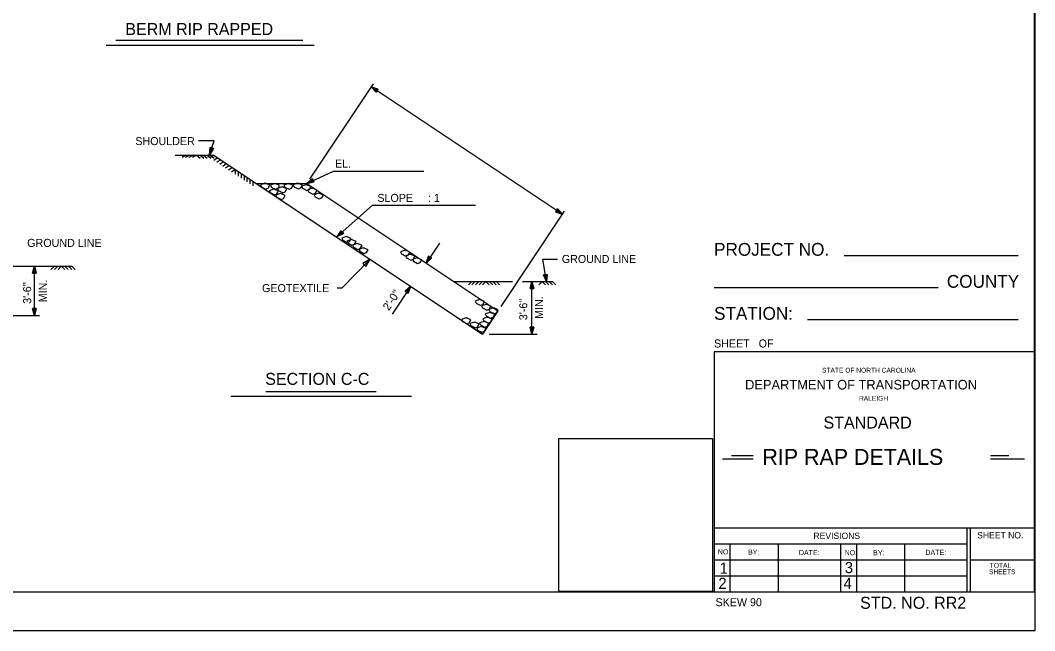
# Model space of a CAD drawing. Extents: x 0 to 265, y 0 to 199.
# Drawn here: x 137.8 to 264.5, y 0 to 76.3 of the extents above; entities that cross this region are included whole.
import ezdxf

# ---------------------------------------------------------------- set-up
doc = ezdxf.new("R2010")
doc.units = 0
for name, color, linetype in [('Arrowhead Terminators', 7, 'Continuous'), ('Dimension Lines', 7, 'Continuous'), ('Enter Data Field Text', 7, 'Continuous'), ('Mis Center Lines', 7, 'Continuous'), ('Mis Object Lines', 7, 'Continuous'), ('Miscellaneous Lines', 7, 'Continuous'), ('Plan Sheet', 7, 'Continuous'), ('Plot Shape', 7, 'Continuous'), ('Text', 7, 'Continuous'), ('User Information Notes', 7, 'Continuous')]:
    doc.layers.add(name, color=color, linetype=linetype)

msp = doc.modelspace()

# ---------------------------------------------------------------- linework, layer by layer
at = {"layer": 'Arrowhead Terminators'}
msp.add_lwpolyline([(181.45, 46.41), (180.57, 45.87), (180.93, 45.52)], close=True, dxfattribs=at)
at = {"layer": 'Dimension Lines'}
for p, q in [((181.83, 68.33), (173.9, 56.44)), ((205.48, 52.04), (181.59, 67.97)), ((205.72, 52.41), (197.79, 40.51)), ((190.14, 48.43), (188.47, 45.93)), ((139.51, 39.4), (139.51, 45.55)), ((201.69, 37.05), (201.69, 43.62)), ((186.53, 43.03), (184.21, 39.54)), ((135.94, 39.4), (140.15, 39.4)), ((196.34, 37.05), (202.33, 37.05)), ((164.06, 29.3), (186.63, 29.3)), ((168.45, 29.88), (182.24, 29.88))]:
    msp.add_line(p, q, dxfattribs=at)
for points in [[(182.32, 67.48), (182.3, 67.45), (181.59, 67.97), (182.27, 67.41), (182.25, 67.37), (181.59, 67.97), (182.22, 67.34), (182.2, 67.3), (181.59, 67.97), (182.44, 67.66), (182.42, 67.63), (181.59, 67.97), (182.39, 67.59), (182.37, 67.56), (181.59, 67.97), (182.34, 67.52), (182.2, 67.3), (182.44, 67.66), (181.59, 67.97), (182.2, 67.3)], [(161.41, 59.47), (161.96, 61.2), (160.03, 61.2)], [(161.67, 60.3), (161.72, 60.29), (161.41, 59.47), (161.76, 60.28), (161.8, 60.26), (161.41, 59.47), (161.84, 60.25), (161.88, 60.24), (161.41, 59.47), (161.46, 60.37), (161.51, 60.36), (161.41, 59.47), (161.55, 60.34), (161.59, 60.33), (161.41, 59.47), (161.63, 60.32), (161.88, 60.24), (161.46, 60.37), (161.41, 59.47), (161.88, 60.24)], [(173.54, 55.9), (176.89, 57.43), (188.18, 57.43)], [(174.34, 56.27), (174.36, 56.23), (173.54, 55.9), (174.38, 56.19), (174.4, 56.15), (173.54, 55.9), (174.42, 56.11), (174.43, 56.07), (173.54, 55.9), (174.25, 56.46), (174.27, 56.43), (173.54, 55.9), (174.29, 56.39), (174.31, 56.35), (173.54, 55.9), (174.32, 56.31), (174.43, 56.07), (174.25, 56.46), (173.54, 55.9), (174.43, 56.07)], [(177.33, 49.24), (181.78, 53.18), (194.62, 53.18)], [(204.75, 52.53), (204.77, 52.57), (205.48, 52.04), (204.8, 52.6), (204.82, 52.64), (205.48, 52.04), (204.85, 52.68), (204.87, 52.71), (205.48, 52.04), (204.63, 52.35), (204.65, 52.38), (205.48, 52.04), (204.68, 52.42), (204.7, 52.46), (205.48, 52.04), (204.72, 52.49), (204.87, 52.71), (204.63, 52.35), (205.48, 52.04), (204.87, 52.71)], [(177.99, 49.82), (178.01, 49.79), (177.33, 49.24), (178.04, 49.75), (178.07, 49.72), (177.33, 49.24), (178.1, 49.69), (178.13, 49.65), (177.33, 49.24), (177.84, 49.98), (177.87, 49.95), (177.33, 49.24), (177.9, 49.92), (177.93, 49.88), (177.33, 49.24), (177.96, 49.85), (178.13, 49.65), (177.84, 49.98), (177.33, 49.24), (178.13, 49.65)], [(181.45, 46.41), (177.93, 42.81), (177.36, 42.81)], [(188.96, 46.67), (188.99, 46.64), (188.47, 45.93), (189.03, 46.62), (189.07, 46.59), (188.47, 45.93), (189.1, 46.57), (189.14, 46.54), (188.47, 45.93), (188.77, 46.79), (188.81, 46.76), (188.47, 45.93), (188.85, 46.74), (188.88, 46.71), (188.47, 45.93), (188.92, 46.69), (189.14, 46.54), (188.77, 46.79), (188.47, 45.93), (189.14, 46.54)], [(203.5, 43.62), (203.04, 46.42), (204.88, 46.42)], [(139.51, 44.67), (139.46, 44.67), (139.51, 45.55), (139.42, 44.67), (139.38, 44.67), (139.51, 45.55), (139.33, 44.67), (139.29, 44.67), (139.51, 45.55), (139.73, 44.67), (139.68, 44.67), (139.51, 45.55), (139.64, 44.67), (139.59, 44.67), (139.51, 45.55), (139.55, 44.67), (139.29, 44.67), (139.73, 44.67), (139.51, 45.55), (139.29, 44.67)], [(203.36, 44.48), (203.4, 44.49), (203.5, 43.62), (203.44, 44.5), (203.49, 44.51), (203.5, 43.62), (203.53, 44.51), (203.57, 44.52), (203.5, 43.62), (203.14, 44.45), (203.18, 44.46), (203.5, 43.62), (203.23, 44.46), (203.27, 44.47), (203.5, 43.62), (203.31, 44.48), (203.57, 44.52), (203.14, 44.45), (203.5, 43.62), (203.57, 44.52)], [(201.69, 42.74), (201.65, 42.74), (201.69, 43.62), (201.6, 42.74), (201.56, 42.74), (201.69, 43.62), (201.51, 42.74), (201.47, 42.74), (201.69, 43.62), (201.91, 42.74), (201.86, 42.74), (201.69, 43.62), (201.82, 42.74), (201.78, 42.74), (201.69, 43.62), (201.73, 42.74), (201.47, 42.74), (201.91, 42.74), (201.69, 43.62), (201.47, 42.74)], [(186.05, 42.3), (186.01, 42.32), (186.53, 43.03), (185.97, 42.35), (185.94, 42.37), (186.53, 43.03), (185.9, 42.4), (185.86, 42.42), (186.53, 43.03), (186.23, 42.18), (186.19, 42.2), (186.53, 43.03), (186.16, 42.23), (186.12, 42.25), (186.53, 43.03), (186.08, 42.28), (185.86, 42.42), (186.23, 42.18), (186.53, 43.03), (185.86, 42.42)], [(139.51, 40.28), (139.55, 40.28), (139.51, 39.4), (139.59, 40.28), (139.64, 40.28), (139.51, 39.4), (139.68, 40.28), (139.73, 40.28), (139.51, 39.4), (139.29, 40.28), (139.33, 40.28), (139.51, 39.4), (139.38, 40.28), (139.42, 40.28), (139.51, 39.4), (139.46, 40.28), (139.73, 40.28), (139.29, 40.28), (139.51, 39.4), (139.73, 40.28)], [(201.69, 37.93), (201.73, 37.93), (201.69, 37.05), (201.78, 37.93), (201.82, 37.93), (201.69, 37.05), (201.86, 37.93), (201.91, 37.93), (201.69, 37.05), (201.47, 37.93), (201.51, 37.93), (201.69, 37.05), (201.56, 37.93), (201.6, 37.93), (201.69, 37.05), (201.65, 37.93), (201.91, 37.93), (201.47, 37.93), (201.69, 37.05), (201.91, 37.93)]]:
    msp.add_lwpolyline(points, dxfattribs=at)
at = {"layer": 'Mis Center Lines'}
for points in [[(168.33, 55.91), (167.77, 55.71), (167.89, 55.47), (168.41, 55.19), (168.73, 55.31), (168.94, 55.67), (168.45, 55.87), (168.45, 55.91), (168.33, 55.87)], [(169.56, 55.88), (169, 55.68), (169.12, 55.44), (169.64, 55.16), (169.96, 55.28), (170.16, 55.64), (169.68, 55.84), (169.68, 55.88), (169.56, 55.84)], [(171.25, 55.88), (170.69, 55.68), (170.81, 55.44), (171.33, 55.16), (171.65, 55.28), (171.85, 55.64), (171.37, 55.84), (171.37, 55.88), (171.25, 55.84)], [(172.41, 55.92), (171.85, 55.72), (171.97, 55.48), (172.49, 55.2), (172.82, 55.32), (173.02, 55.68), (172.53, 55.88), (172.53, 55.92), (172.41, 55.88)], [(169.41, 55.18), (168.85, 54.98), (168.97, 54.74), (169.5, 54.46), (169.82, 54.58), (170.02, 54.94), (169.54, 55.14), (169.54, 55.18), (169.41, 55.14)], [(170.26, 54.62), (169.7, 54.41), (169.82, 54.17), (170.34, 53.89), (170.66, 54.01), (170.87, 54.37), (170.38, 54.58), (170.38, 54.62), (170.26, 54.58)], [(170.47, 55.45), (169.91, 55.25), (170.03, 55.01), (170.55, 54.73), (170.87, 54.85), (171.07, 55.21), (170.59, 55.41), (170.59, 55.45), (170.47, 55.41)], [(173.47, 55.73), (172.91, 55.53), (173.03, 55.29), (173.55, 55.01), (173.87, 55.13), (174.07, 55.49), (173.59, 55.69), (173.59, 55.73), (173.47, 55.69)], [(174.22, 55.28), (173.66, 55.08), (173.78, 54.84), (174.3, 54.55), (174.62, 54.68), (174.82, 55.04), (174.34, 55.24), (174.34, 55.28), (174.22, 55.24)], [(175.02, 54.68), (174.46, 54.47), (174.58, 54.23), (175.1, 53.95), (175.43, 54.07), (175.63, 54.43), (175.14, 54.64), (175.14, 54.68), (175.02, 54.64)], [(178.48, 49.25), (177.92, 49.05), (178.04, 48.81), (178.56, 48.53), (178.88, 48.65), (179.08, 49.01), (178.6, 49.21), (178.6, 49.25), (178.48, 49.21)], [(179.12, 48.89), (178.56, 48.69), (178.68, 48.45), (179.2, 48.17), (179.52, 48.29), (179.72, 48.65), (179.24, 48.85), (179.24, 48.89), (179.12, 48.85)], [(179.84, 48.37), (179.28, 48.17), (179.4, 47.93), (179.92, 47.65), (180.24, 47.77), (180.45, 48.13), (179.96, 48.33), (179.96, 48.37), (179.84, 48.33)], [(180.61, 47.85), (180.04, 47.65), (180.16, 47.41), (180.69, 47.13), (181.01, 47.25), (181.21, 47.61), (180.73, 47.81), (180.73, 47.85), (180.61, 47.81)], [(185.83, 47.53), (185.26, 47.33), (185.38, 47.09), (185.91, 46.81), (186.23, 46.93), (186.43, 47.29), (185.95, 47.49), (185.95, 47.53), (185.83, 47.49)], [(186.47, 47.05), (185.91, 46.85), (186.03, 46.6), (186.55, 46.32), (186.87, 46.44), (187.07, 46.81), (186.59, 47.01), (186.59, 47.05), (186.47, 47.01)], [(187.31, 46.6), (186.75, 46.4), (186.87, 46.16), (187.39, 45.88), (187.71, 46), (187.91, 46.36), (187.43, 46.56), (187.43, 46.6), (187.31, 46.56)], [(195.14, 41.38), (194.58, 41.18), (194.7, 40.94), (195.22, 40.66), (195.54, 40.78), (195.74, 41.14), (195.26, 41.34), (195.26, 41.38), (195.14, 41.34)], [(195.95, 40.78), (195.38, 40.58), (195.5, 40.34), (196.03, 40.06), (196.35, 40.18), (196.55, 40.54), (196.07, 40.74), (196.07, 40.78), (195.95, 40.74)], [(196.43, 39.78), (195.86, 39.58), (195.98, 39.34), (196.51, 39.06), (196.83, 39.18), (197.03, 39.54), (196.55, 39.74), (196.55, 39.78), (196.43, 39.74)], [(196.87, 40.34), (196.31, 40.14), (196.43, 39.9), (196.95, 39.62), (197.27, 39.74), (197.47, 40.1), (196.99, 40.3), (196.99, 40.34), (196.87, 40.3)], [(193.46, 39.09), (192.89, 38.89), (193.01, 38.65), (193.54, 38.37), (193.86, 38.49), (194.06, 38.85), (193.58, 39.06), (193.58, 39.09), (193.46, 39.06)], [(194.5, 38.57), (193.94, 38.37), (194.06, 38.13), (194.58, 37.85), (194.9, 37.97), (195.1, 38.33), (194.62, 38.53), (194.62, 38.57), (194.5, 38.53)], [(195.7, 38.65), (195.14, 38.45), (195.26, 38.21), (195.78, 37.93), (196.11, 38.05), (196.31, 38.41), (195.82, 38.61), (195.82, 38.65), (195.7, 38.61)], [(196.11, 39.18), (195.54, 38.97), (195.66, 38.73), (196.19, 38.45), (196.51, 38.57), (196.71, 38.93), (196.23, 39.14), (196.23, 39.18), (196.11, 39.14)], [(195.34, 38.01), (194.78, 37.81), (194.9, 37.57), (195.42, 37.29), (195.74, 37.41), (195.95, 37.77), (195.46, 37.97), (195.46, 38.01), (195.34, 37.97)]]:
    msp.add_lwpolyline(points, dxfattribs=at)
at = {"layer": 'Mis Object Lines'}
for p, q in [((158.47, 59.41), (157.96, 59.12)), ((158.91, 59.41), (158.4, 59.12)), ((159.34, 59.41), (158.83, 59.12)), ((159.78, 59.41), (159.27, 59.12)), ((159.78, 59.41), (160.23, 59.04)), ((160.22, 59.41), (160.67, 59.04)), ((160.66, 59.41), (161.11, 59.04)), ((161.1, 59.41), (161.55, 59.04)), ((161.94, 59.41), (161.46, 59.08)), ((161.54, 59.41), (161.99, 59.04)), ((162.43, 59.09), (161.95, 58.75)), ((162.79, 58.84), (162.32, 58.51)), ((163.16, 58.6), (162.68, 58.27)), ((163.53, 58.36), (163.05, 58.02)), ((163.89, 58.11), (163.41, 57.78)), ((164.26, 57.87), (163.78, 57.53)), ((164.62, 57.63), (164.14, 57.29)), ((164.62, 57.63), (164.62, 57.04)), ((164.99, 57.38), (164.99, 56.8)), ((165.35, 57.14), (165.35, 56.55)), ((165.72, 56.9), (165.72, 56.31)), ((166.08, 56.65), (166.08, 56.07)), ((166.45, 56.41), (166.45, 55.82)), ((166.81, 56.16), (166.81, 55.58)), ((132.54, 45.55), (144.2, 45.55)), ((142.01, 45.55), (141.59, 45.13)), ((142.45, 45.55), (142.03, 45.13)), ((142.88, 45.55), (142.47, 45.13)), ((142.88, 45.55), (143.3, 45.13)), ((143.32, 45.55), (143.74, 45.13)), ((143.76, 45.55), (144.18, 45.13)), ((144.2, 45.55), (144.62, 45.13)), ((191.97, 43.62), (199.27, 43.62)), ((194.17, 43.62), (193.75, 43.2)), ((194.61, 43.62), (194.19, 43.2)), ((195.05, 43.62), (194.63, 43.2)), ((195.49, 43.62), (195.07, 43.2)), ((195.92, 43.62), (195.51, 43.2)), ((195.92, 43.62), (196.34, 43.2)), ((196.36, 43.62), (196.78, 43.2)), ((196.8, 43.62), (197.22, 43.2)), ((197.24, 43.62), (197.65, 43.2)), ((200.51, 43.62), (204.26, 43.62)), ((202.95, 43.62), (202.53, 43.2)), ((202.95, 43.62), (203.36, 43.2)), ((203.39, 43.62), (203.8, 43.2)), ((203.83, 43.62), (204.24, 43.2)), ((204.26, 43.62), (204.68, 43.2))]:
    msp.add_line(p, q, dxfattribs=at)
at = {"layer": 'Miscellaneous Lines'}
for p, q in [((157.11, 59.41), (161.94, 59.41)), ((161.94, 59.41), (167.21, 55.9)), ((167.21, 55.9), (173.54, 55.9)), ((167.21, 55.9), (195.49, 37.05)), ((173.54, 55.9), (197.43, 39.97)), ((197.43, 39.97), (195.49, 37.05))]:
    msp.add_line(p, q, dxfattribs=at)
at = {"layer": 'Plan Sheet'}
for p, q in [((264.44, 172.85), (264.44, 4.85)), ((262.44, 46.85), (240.7, 46.85)), ((252.44, 42.85), (224.44, 42.85)), ((262.44, 38.85), (236.12, 38.85)), ((264.44, 34.85), (224.44, 34.85)), ((224.44, 34.85), (224.44, 4.85)), ((224.44, 12.85), (264.44, 12.85)), ((256.04, 12.85), (256.04, 4.85)), ((256.44, 12.85), (256.44, 4.85)), ((224.44, 10.85), (256.05, 10.85)), ((224.46, 10.85), (224.46, 4.85)), ((226.43, 10.85), (226.43, 4.85)), ((232.43, 10.82), (232.43, 4.82)), ((240.24, 10.85), (240.24, 4.8)), ((242.25, 10.85), (242.25, 4.84)), ((248.25, 10.85), (248.25, 4.84)), ((224.44, 8.85), (256.12, 8.85)), ((256.44, 8.85), (264.37, 8.85)), ((224.44, 6.85), (256.05, 6.85)), ((8.43, 4.85), (264.44, 4.85)), ((264.51, 0), (264.51, 0))]:
    msp.add_line(p, q, dxfattribs=at)
at = {"layer": 'Plot Shape'}
msp.add_lwpolyline([(0, 176), (264.51, 176), (264.51, 0), (0, 0)], close=True, dxfattribs=at)
at = {"layer": 'Text'}
for p, q in [((149.7, 73.77), (173.06, 73.77)), ((148.49, 73.18), (174.49, 73.18)), ((226.6, 21.91), (229.33, 21.91)), ((258.98, 21.91), (261.29, 21.91)), ((225.51, 21.46), (229.33, 21.46)), ((258.98, 21.46), (263.21, 21.46))]:
    msp.add_line(p, q, dxfattribs=at)
at = {"layer": 'User Information Notes'}
msp.add_lwpolyline([(205.04, 24.01), (224.24, 24.01), (224.24, 4.91), (205.04, 4.91)], close=True, dxfattribs=at)

# ---------------------------------------------------------------- texts
at = {"layer": 'Enter Data Field Text'}
msp.add_text('SHEET   OF  ', height=1, dxfattribs=at).set_placement((224.44, 35.39))
at = {"layer": 'Plan Sheet'}
for s, height, p in [('PROJECT NO.', 1.6, (224.44, 46.85)), ('COUNTY', 1.6, (253.53, 42.85)), ('STATION:', 1.6, (224.44, 38.85)), ('STATE OF NORTH CAROLINA', 0.6, (237.93, 32.25)), ('DEPARTMENT OF TRANSPORTATION', 1.2, (228.32, 30.14)), ('RALEIGH', 0.6, (242.55, 28.74)), ('REVISIONS', 0.8, (236.86, 11.46)), ('SHEET NO.', 0.8, (257.32, 11.53)), ('NO.', 0.637, (224.91, 9.54)), ('BY:', 0.637, (228.69, 9.51)), ('DATE:', 0.637, (235.04, 9.44)), ('NO.', 0.637, (240.75, 9.44)), ('BY:', 0.637, (244.32, 9.43)), ('DATE:', 0.637, (250.85, 9.47)), ('1', 1.4, (225.12, 7.12)), ('3', 1.4, (240.77, 7.19)), ('SHEETS', 0.6, (258.79, 7.06)), ('TOTAL', 0.6, (258.89, 7.87)), ('2', 1.4, (224.98, 5.22)), ('4', 1.4, (240.62, 5.22))]:
    msp.add_text(s, height=height, dxfattribs=at).set_placement(p)
at = {"layer": 'Text'}
for s, height, p in [('BERM RIP RAPPED', 1.4967, (150.88, 74.43)), ('SHOULDER', 1, (152.13, 60.68)), ('EL. ', 1, (177.08, 57.87)), ('SLOPE     : 1', 1, (182.37, 53.58)), ('GROUND LINE', 1, (138.62, 47.96)), ('GROUND LINE', 1, (205.42, 45.95)), ('GEOTEXTILE', 1, (167.96, 42.31)), ('SECTION C-C', 1.4967, (168.36, 30.72)), ('STANDARD', 1.5, (238.11, 25.26)), ('RIP RAP DETAILS', 2, (230.48, 20.72)), ('SKEW 90', 0.998, (224.63, 3.06)), ('STD. NO. RR2', 1.5, (242.69, 2.74))]:
    msp.add_text(s, height=height, dxfattribs=at).set_placement(p)
for s, rotation, p in [("3'-6''", 90, (139.11, 40.85)), ('MIN.', 90, (141.07, 41.04)), ("2'-0''", 56.3105, (183.8, 39.92)), ("3'-6''", 90, (201.1, 38.8)), ('MIN.', 90, (203.06, 38.96))]:
    msp.add_text(s, height=1, rotation=rotation, dxfattribs=at).set_placement(p)

doc.saveas('drawing.dxf')
